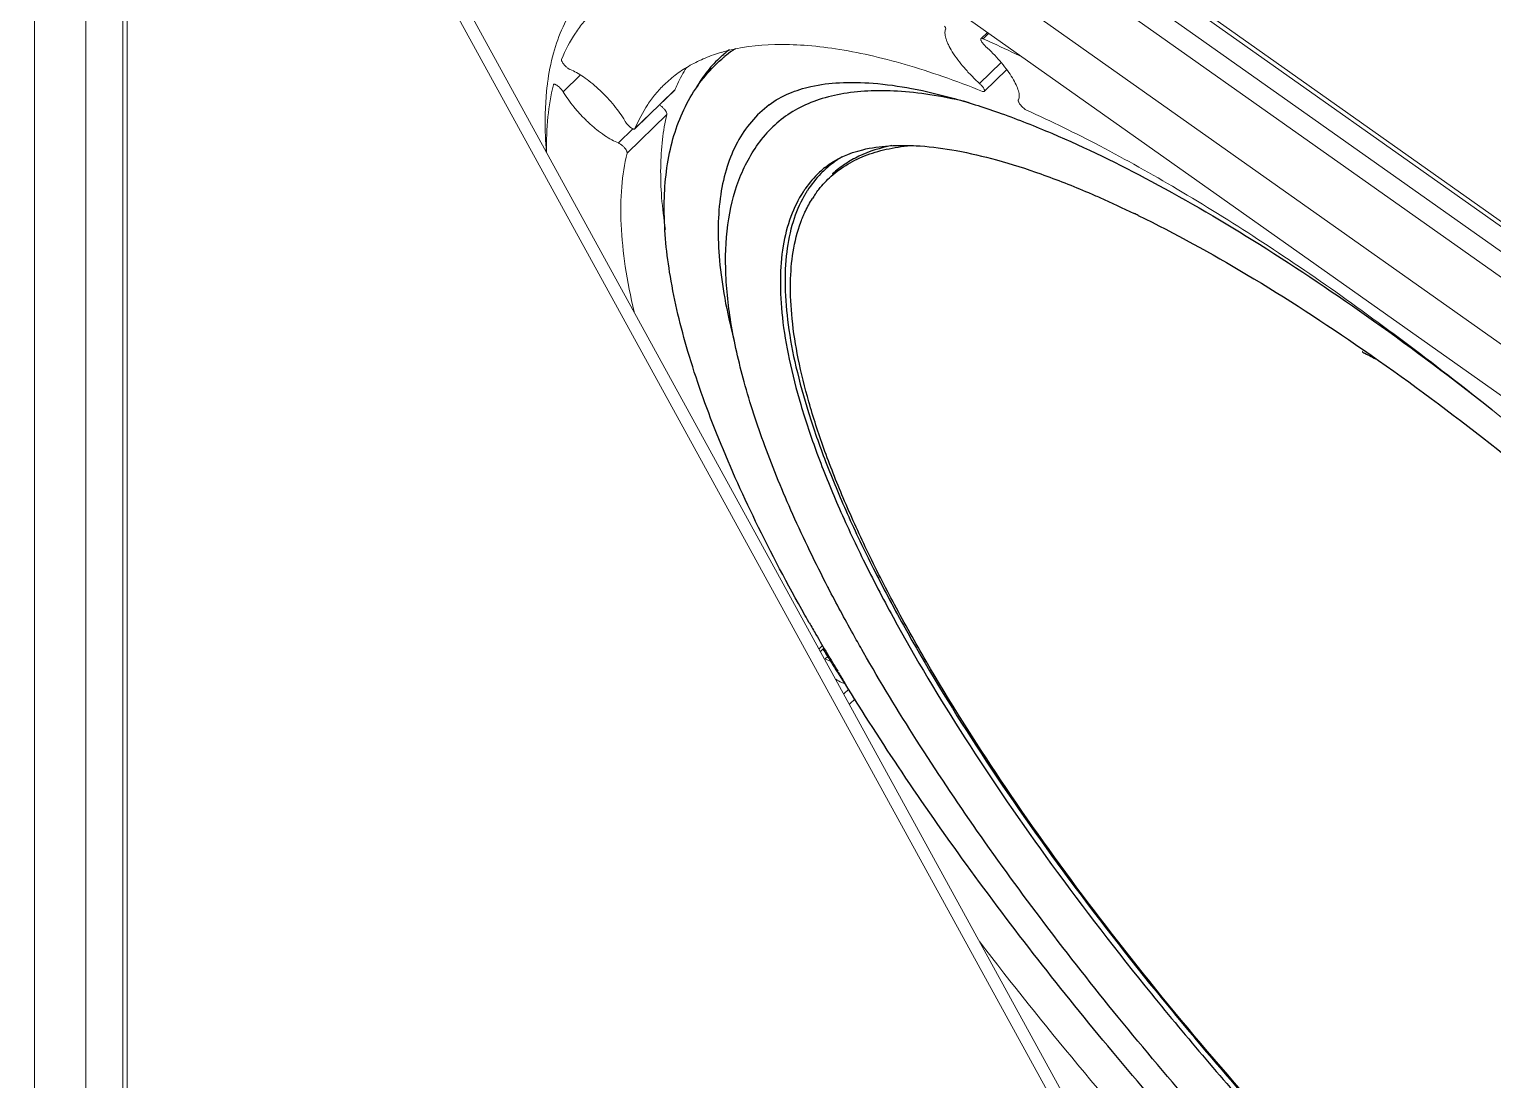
# Model space of a CAD drawing. Header units: millimetres. Extents: x 0 to 9253, y 0 to 2730.
# Drawn here: x 7253.3 to 7454.4, y 1121.5 to 1265.9 of the extents above; entities that cross this region are included whole.
import ezdxf

# ---------------------------------------------------------------- set-up
doc = ezdxf.new("R2010")
doc.units = ezdxf.units.MM
doc.layers.get('0').update_dxf_attribs({"lineweight": 13})
doc.layers.add('INTFCLR_5745', color=7, linetype='Continuous')
doc.layers.add('INTFCLR_5745_1_1', color=7, linetype='Continuous')

msp = doc.modelspace()

# ---------------------------------------------------------------- linework, layer by layer
at = {"color": 7, "linetype": 'Continuous'}
for p, q in [((7576.46, 1146.3), (7253.31, 1374.8)), ((7254.02, 1365.11), (7575.76, 1137.61)), ((7254.02, 1008.72), (7254.02, 1358.04)), ((7254.02, 1358.04), (7575.76, 1130.54)), ((7261.09, 1010.79), (7261.09, 1353.04)), ((7532.98, 1184.71), (7299.63, 1349.71)), ((7266.16, 1349.45), (7266.16, 1014.84)), ((7266.75, 1349.04), (7266.75, 1013.84)), ((7267.99, 1348.16), (7568.68, 800.34)), ((7532.98, 1184), (7299.63, 1349)), ((7568.68, 803.91), (7271.2, 1345.89)), ((7531.56, 1181.59), (7298.22, 1346.59)), ((7384.99, 1265.43), (7384.11, 1264.58)), ((7385.16, 1265.31), (7384.39, 1264.56)), ((7386.88, 1261.28), (7383.91, 1258.41)), ((7329.05, 1259.59), (7326.67, 1257.28)), ((7387.65, 1260.31), (7384.56, 1257.32)), ((7324.52, 1258.4), (7324.53, 1258.46)), ((7324.54, 1258.39), (7324.55, 1258.45)), ((7342, 1257.47), (7336.53, 1252.16)), ((7342.02, 1257.5), (7336.55, 1252.2)), ((7342, 1257.47), (7342.02, 1257.5)), ((7389.23, 1256.12), (7389.24, 1256.14)), ((7340.94, 1254.16), (7335.47, 1248.85)), ((7336.27, 1252.18), (7334.27, 1250.24)), ((7336.55, 1252.2), (7336.53, 1252.16)), ((7362.34, 1181.22), (7361.85, 1180.75)), ((7362.54, 1180.87), (7362.04, 1180.39)), ((7363.05, 1179.68), (7362.71, 1179.35)), ((7362.71, 1179.35), (7363.47, 1179.02)), ((7365.47, 1175.9), (7365.19, 1176.01)), ((7365.94, 1175.2), (7365.26, 1174.54)), ((7366.79, 1173.85), (7366.03, 1173.12))]:
    msp.add_line(p, q, dxfattribs=at)
for centre, radius, start, end in [((7354.94, 1240.25), 23.35, 105.5499, 106.1116), ((7359.06, 1253.88), 34.83, 172.5337, 172.9541), ((7324.75, 1247.2), 12.06, 29.7342, 31.8041), ((7336.73, 1254.05), 1.74, 209.7469, 211.7914), ((7381.51, 1253.61), 57.32, 183.9751, 184.688)]:
    msp.add_arc(centre, radius, start, end, dxfattribs=at)
for points, knots in [([(7324.53, 1258.46), (7324.72, 1259.84), (7325.23, 1262.48), (7326.54, 1266.17), (7328.35, 1269.39), (7329.91, 1271.23), (7330.75, 1272.05)], [0, 0, 0, 0, 0.274357, 0.528525, 0.768106, 1, 1, 1, 1]), ([(7326.47, 1261.72), (7326.98, 1262.97), (7327.92, 1264.77), (7329.5, 1266.91), (7330.39, 1267.87), (7330.85, 1268.32)], [0, 0, 0, 0, 0.509769, 0.756185, 1, 1, 1, 1]), ([(7379.11, 1266.29), (7379.14, 1266.25), (7379.19, 1266.16), (7379.24, 1266.04), (7379.26, 1265.94), (7379.25, 1265.88), (7379.24, 1265.85)], [0, 0, 0, 0, 0.339567, 0.621162, 0.839224, 1, 1, 1, 1]), ([(7379.24, 1265.85), (7379.16, 1265.69), (7379.13, 1265.39), (7379.18, 1264.98), (7379.27, 1264.6), (7379.42, 1264.18), (7379.7, 1263.56), (7379.97, 1263.09), (7380.16, 1262.77)], [0, 0, 0, 0, 0.160693, 0.262044, 0.379064, 0.512019, 0.660524, 1, 1, 1, 1]), ([(7384.32, 1257.32), (7382.52, 1258.04), (7379, 1259.36), (7373.81, 1261.03), (7368.89, 1262.31), (7364.25, 1263.2), (7359.9, 1263.71), (7354.72, 1263.85), (7350.98, 1263.39), (7348.68, 1262.75)], [0, 0, 0, 0, 0.158852, 0.307718, 0.446555, 0.575478, 0.694738, 0.80479, 1, 1, 1, 1]), ([(7384.74, 1263.51), (7384.64, 1263.6), (7384.46, 1263.79), (7384.27, 1264.04), (7384.16, 1264.23), (7384.1, 1264.35), (7384.08, 1264.45), (7384.08, 1264.52), (7384.09, 1264.54)], [0, 0, 0, 0, 0.320867, 0.618842, 0.745909, 0.852673, 0.937048, 1, 1, 1, 1]), ([(7384.09, 1264.54), (7384.09, 1264.55), (7384.09, 1264.56), (7384.1, 1264.58), (7384.11, 1264.58)], [0, 0, 0, 0, 0.263043, 1, 1, 1, 1]), ([(7384.11, 1264.58), (7384.12, 1264.6), (7384.16, 1264.61), (7384.22, 1264.62), (7384.3, 1264.6), (7384.36, 1264.58), (7384.39, 1264.56)], [0, 0, 0, 0, 0.176279, 0.390789, 0.663874, 1, 1, 1, 1]), ([(7384.39, 1264.56), (7384.84, 1264.36), (7386.68, 1263.52), (7388.51, 1262.65), (7389.88, 1261.98)], [0, 0, 0, 0, 0.245634, 1, 1, 1, 1]), ([(7389.31, 1256.3), (7389.37, 1256.47), (7389.37, 1256.79), (7389.3, 1257.21), (7389.14, 1257.75), (7388.81, 1258.5), (7388.26, 1259.45), (7387.55, 1260.47), (7386.7, 1261.52), (7385.76, 1262.54), (7385.09, 1263.2), (7384.74, 1263.51)], [0, 0, 0, 0, 0.062954, 0.102342, 0.147375, 0.254099, 0.381092, 0.524445, 0.679182, 0.839678, 1, 1, 1, 1]), ([(7326.6, 1261.28), (7326.55, 1261.36), (7326.49, 1261.48), (7326.45, 1261.63), (7326.46, 1261.69), (7326.47, 1261.72)], [0, 0, 0, 0, 0.616807, 0.836604, 1, 1, 1, 1]), ([(7327.65, 1260.32), (7327.61, 1260.33), (7327.52, 1260.38), (7327.33, 1260.5), (7327.09, 1260.7), (7326.82, 1260.97), (7326.67, 1261.18), (7326.6, 1261.28)], [0, 0, 0, 0, 0.093807, 0.205196, 0.465145, 0.743616, 1, 1, 1, 1]), ([(7348.46, 1262.69), (7347.7, 1262.47), (7346.22, 1261.96), (7344.14, 1260.95), (7342.25, 1259.74), (7341.13, 1258.78), (7340.6, 1258.27)], [0, 0, 0, 0, 0.262508, 0.514473, 0.759116, 1, 1, 1, 1]), ([(7380.16, 1262.77), (7380.4, 1262.39), (7380.92, 1261.63), (7381.82, 1260.52), (7382.82, 1259.43), (7383.54, 1258.74), (7383.91, 1258.41)], [0, 0, 0, 0, 0.230243, 0.480631, 0.740853, 1, 1, 1, 1]), ([(7335, 1253.56), (7334.78, 1253.91), (7334.29, 1254.62), (7333.46, 1255.67), (7332.53, 1256.7), (7331.53, 1257.67), (7330.52, 1258.55), (7329.51, 1259.31), (7328.57, 1259.9), (7327.95, 1260.2), (7327.65, 1260.32)], [0, 0, 0, 0, 0.122979, 0.256397, 0.39542, 0.534915, 0.669721, 0.79493, 0.906178, 1, 1, 1, 1]), ([(7342.02, 1257.5), (7342.14, 1257.78), (7342.61, 1258.85), (7343.17, 1259.87), (7343.64, 1260.6)], [0, 0, 0, 0, 0.255431, 1, 1, 1, 1]), ([(7324.33, 1249.64), (7324.28, 1250.39), (7324.14, 1253.23), (7324.24, 1256.08), (7324.49, 1258.15)], [0, 0, 0, 0, 0.265123, 1, 1, 1, 1]), ([(7324.4, 1248.94), (7324.38, 1250.57), (7324.48, 1253.7), (7324.99, 1256.78), (7325.34, 1258.23)], [0, 0, 0, 0, 0.522982, 1, 1, 1, 1]), ([(7325.34, 1258.23), (7325.34, 1258.23), (7325.35, 1258.25), (7325.36, 1258.27), (7325.37, 1258.28)], [0, 0, 0, 0, 0.267366, 1, 1, 1, 1]), ([(7325.37, 1258.28), (7325.38, 1258.29), (7325.42, 1258.31), (7325.49, 1258.31), (7325.58, 1258.29), (7325.68, 1258.24), (7325.8, 1258.18), (7325.97, 1258.07), (7326.09, 1257.96), (7326.17, 1257.89)], [0, 0, 0, 0, 0.059225, 0.133026, 0.228376, 0.346658, 0.486381, 0.644673, 1, 1, 1, 1]), ([(7326.17, 1257.89), (7326.27, 1257.79), (7326.45, 1257.6), (7326.61, 1257.39), (7326.67, 1257.28)], [0, 0, 0, 0, 0.524995, 1, 1, 1, 1]), ([(7326.67, 1257.28), (7326.88, 1256.92), (7327.36, 1256.19), (7328.19, 1255.12), (7329.14, 1254.05), (7329.82, 1253.37), (7330.18, 1253.04)], [0, 0, 0, 0, 0.226469, 0.475071, 0.73632, 1, 1, 1, 1]), ([(7340.6, 1258.27), (7340.17, 1257.86), (7339.36, 1256.97), (7337.89, 1255), (7337.03, 1253.35), (7336.55, 1252.2)], [0, 0, 0, 0, 0.243896, 0.490359, 1, 1, 1, 1]), ([(7383.91, 1258.41), (7384.02, 1258.31), (7384.21, 1258.12), (7384.38, 1257.9), (7384.45, 1257.79)], [0, 0, 0, 0, 0.519421, 1, 1, 1, 1]), ([(7384.56, 1257.32), (7384.55, 1257.31), (7384.52, 1257.29), (7384.46, 1257.28), (7384.39, 1257.29), (7384.35, 1257.31), (7384.32, 1257.32)], [0, 0, 0, 0, 0.18259, 0.399426, 0.670136, 1, 1, 1, 1]), ([(7384.45, 1257.79), (7384.48, 1257.73), (7384.52, 1257.66), (7384.57, 1257.56), (7384.6, 1257.46), (7384.6, 1257.36), (7384.56, 1257.32)], [0, 0, 0, 0, 0.359516, 0.513352, 0.647861, 1, 1, 1, 1]), ([(7340.32, 1255.15), (7340.29, 1255.18), (7340.17, 1255.29), (7340.03, 1255.39), (7339.93, 1255.46)], [0, 0, 0, 0, 0.269537, 1, 1, 1, 1]), ([(7340.94, 1254.16), (7340.95, 1254.19), (7340.95, 1254.25), (7340.92, 1254.35), (7340.87, 1254.46), (7340.77, 1254.65), (7340.59, 1254.88), (7340.42, 1255.06), (7340.32, 1255.15)], [0, 0, 0, 0, 0.065121, 0.150938, 0.258001, 0.384371, 0.679714, 1, 1, 1, 1]), ([(7390.37, 1254.74), (7390.3, 1254.77), (7390.17, 1254.85), (7389.89, 1255.07), (7389.63, 1255.33), (7389.41, 1255.62), (7389.29, 1255.81), (7389.23, 1255.97), (7389.22, 1256.08), (7389.23, 1256.12)], [0, 0, 0, 0, 0.117114, 0.257798, 0.567415, 0.713227, 0.838289, 0.934646, 1, 1, 1, 1]), ([(7389.24, 1256.14), (7389.25, 1256.15), (7389.27, 1256.2), (7389.3, 1256.26), (7389.31, 1256.3)], [0, 0, 0, 0, 0.243098, 1, 1, 1, 1]), ([(7330.18, 1253.04), (7330.53, 1252.71), (7331.23, 1252.09), (7332.3, 1251.29), (7333.3, 1250.66), (7333.96, 1250.35), (7334.27, 1250.24)], [0, 0, 0, 0, 0.292313, 0.563166, 0.801845, 1, 1, 1, 1]), ([(7336.53, 1252.16), (7336.52, 1252.15), (7336.49, 1252.14), (7336.44, 1252.13), (7336.38, 1252.14), (7336.28, 1252.17), (7336.13, 1252.24), (7335.95, 1252.37), (7335.75, 1252.53), (7335.56, 1252.72), (7335.39, 1252.92), (7335.29, 1253.06), (7335.25, 1253.13)], [0, 0, 0, 0, 0.025287, 0.054653, 0.090585, 0.134087, 0.243789, 0.379781, 0.533886, 0.695854, 0.85486, 1, 1, 1, 1]), ([(7340.73, 1238.33), (7340.51, 1239.8), (7340.17, 1242.65), (7340.02, 1246.78), (7340.25, 1250.6), (7340.67, 1253.02), (7340.94, 1254.16)], [0, 0, 0, 0, 0.280379, 0.539529, 0.778772, 1, 1, 1, 1]), ([(7480.98, 1190.67), (7477.06, 1194.27), (7469.21, 1201.28), (7457.3, 1211.29), (7445.46, 1220.62), (7433.79, 1229.21), (7422.39, 1236.97), (7411.36, 1243.84), (7400.77, 1249.77), (7393.78, 1253.21), (7390.37, 1254.74)], [0, 0, 0, 0, 0.143339, 0.283342, 0.418983, 0.549281, 0.673321, 0.790264, 0.899365, 1, 1, 1, 1]), ([(7334.27, 1250.24), (7334.31, 1250.23), (7334.41, 1250.18), (7334.61, 1250.05), (7334.76, 1249.93), (7334.85, 1249.84)], [0, 0, 0, 0, 0.19819, 0.436996, 1, 1, 1, 1]), ([(7334.85, 1249.84), (7334.95, 1249.75), (7335.12, 1249.58), (7335.3, 1249.34), (7335.4, 1249.16), (7335.45, 1249.04), (7335.48, 1248.94), (7335.48, 1248.88), (7335.47, 1248.85)], [0, 0, 0, 0, 0.320286, 0.615629, 0.742, 0.849062, 0.934879, 1, 1, 1, 1]), ([(7335.47, 1248.85), (7335.1, 1247.34), (7334.61, 1244.06), (7334.56, 1238.83), (7335.16, 1233.07), (7335.95, 1229.09), (7336.43, 1227.03)], [0, 0, 0, 0, 0.212698, 0.448685, 0.710617, 1, 1, 1, 1]), ([(7365.19, 1176.01), (7365.11, 1176.05), (7364.75, 1176.21), (7364.4, 1176.4), (7364.15, 1176.56)], [0, 0, 0, 0, 0.229827, 1, 1, 1, 1]), ([(7383.94, 1140.48), (7388.32, 1134.76), (7397.45, 1123.34), (7411.96, 1106.61), (7427.31, 1090.24), (7437.99, 1079.67), (7443.44, 1074.49)], [0, 0, 0, 0, 0.243051, 0.493112, 0.746634, 1, 1, 1, 1])]:
    msp.add_open_spline(points, degree=3, knots=knots, dxfattribs=at)
at = {"layer": 'INTFCLR_5745', "color": 7, "linetype": 'Continuous'}
for p, q in [((7348.68, 1262.35), (7348.66, 1262.33)), ((7348.71, 1262.32), (7348.69, 1262.3)), ((7348.82, 1262.05), (7348.85, 1262.08)), ((7348.82, 1262.05), (7348.85, 1262.07)), ((7348.87, 1262.1), (7348.85, 1262.08)), ((7348.88, 1262.09), (7348.85, 1262.08)), ((7355, 1255.47), (7354.99, 1255.47)), ((7354.19, 1251.04), (7354.15, 1250.99)), ((7354.19, 1251.04), (7354.17, 1251.02)), ((7362.68, 1246.87), (7362.67, 1246.87)), ((7436.57, 1221.87), (7436.67, 1221.8)), ((7436.59, 1221.82), (7436.69, 1221.75)), ((7363.12, 1189.11), (7363.07, 1189.22)), ((7363.14, 1189.11), (7363.08, 1189.21)), ((7360.06, 1185.11), (7359.91, 1185.36)), ((7360.06, 1185.11), (7359.91, 1185.36)), ((7360.27, 1184.72), (7360.06, 1185.11)), ((7360.5, 1184.33), (7360.27, 1184.72)), ((7367.95, 1180.26), (7367.72, 1180.66)), ((7365.4, 1175.93), (7365.28, 1176.13)), ((7365.46, 1175.91), (7365.34, 1176.1))]:
    msp.add_line(p, q, dxfattribs=at)
for centre, radius, start, end in [((7359.46, 1249.77), 16.57, 126.807, 130.5904), ((7359.35, 1249.89), 16.41, 130.6838, 132.0396), ((7372.45, 1235.16), 15.27, 144.953, 146.7436), ((7373.62, 1235.09), 15.91, 148.9438, 150.4029), ((7373.36, 1235.25), 15.6, 147.1788, 148.9444), ((7333.88, 1092.93), 163.93, 64.0103, 64.2258), ((7608.37, 1325.29), 285.15, 209.6254, 209.9998), ((7618.08, 1330.91), 296.37, 210.0027, 210.5921), ((7663.77, 1367.57), 354.61, 211.7961, 211.9471), ((7671.2, 1372.21), 363.36, 211.9487, 212.3871), ((7629, 1337.38), 309.06, 210.5936, 211.1195), ((7678.24, 1376.68), 371.71, 212.3869, 212.6518), ((7636.58, 1341.95), 317.92, 211.1193, 211.4398)]:
    msp.add_arc(centre, radius, start, end, dxfattribs=at)
for points, knots in [([(7350.37, 1263.2), (7350.24, 1263.12), (7349.73, 1262.77), (7349.23, 1262.39), (7348.87, 1262.1)], [0, 0, 0, 0, 0.251413, 1, 1, 1, 1]), ([(7359.91, 1185.36), (7357.53, 1189.59), (7353.19, 1197.79), (7347.77, 1209.88), (7343.77, 1221.12), (7341.26, 1231.44), (7340.3, 1240.8), (7340.92, 1247.99), (7342.43, 1253.08), (7344.04, 1256.49), (7346.15, 1259.54), (7347.89, 1261.27), (7348.82, 1262.05)], [0, 0, 0, 0, 0.175829, 0.336043, 0.479917, 0.607485, 0.719878, 0.819751, 0.866394, 0.911618, 0.955933, 1, 1, 1, 1]), ([(7348.37, 1262.08), (7347.7, 1261.47), (7346.44, 1260.14), (7345.43, 1258.62), (7344.98, 1257.82)], [0, 0, 0, 0, 0.495272, 1, 1, 1, 1]), ([(7382.49, 1255.77), (7380.89, 1256.16), (7377.8, 1256.81), (7373.29, 1257.36), (7369.14, 1257.47), (7365.34, 1257.12), (7361.93, 1256.31), (7358.9, 1255.03), (7356.28, 1253.29), (7354.83, 1251.83), (7354.19, 1251.04)], [0, 0, 0, 0, 0.163292, 0.313026, 0.449893, 0.574997, 0.689966, 0.797088, 0.899287, 1, 1, 1, 1]), ([(7354.99, 1255.48), (7356.66, 1256.74), (7359.95, 1258.04), (7364.87, 1258.63), (7369.52, 1258.52), (7374.82, 1257.77), (7380.71, 1256.35), (7387.14, 1254.28), (7391.55, 1252.54), (7393.83, 1251.56)], [0, 0, 0, 0, 0.155132, 0.252674, 0.367152, 0.499173, 0.648835, 0.815893, 1, 1, 1, 1]), ([(7354.99, 1255.47), (7354.1, 1254.79), (7352.44, 1253.22), (7350.49, 1250.32), (7349.08, 1246.92), (7348.22, 1243.04), (7347.9, 1238.71), (7348.1, 1233.93), (7348.84, 1228.72), (7349.65, 1225.14), (7350.13, 1223.29)], [0, 0, 0, 0, 0.097687, 0.197211, 0.302454, 0.416626, 0.542121, 0.680574, 0.833016, 1, 1, 1, 1]), ([(7363.07, 1189.22), (7361.37, 1192.5), (7358.27, 1198.88), (7354.39, 1208.29), (7351.5, 1217.11), (7349.64, 1225.28), (7348.84, 1232.8), (7349.19, 1239.68), (7350.83, 1245.86), (7352.9, 1249.45), (7354.15, 1251)], [0, 0, 0, 0, 0.169541, 0.325257, 0.466822, 0.594472, 0.709173, 0.812924, 0.908685, 1, 1, 1, 1]), ([(7393.83, 1251.56), (7398.49, 1249.58), (7408.2, 1244.83), (7422.95, 1236.17), (7438.55, 1225.67), (7449, 1217.8), (7454.32, 1213.6)], [0, 0, 0, 0, 0.212329, 0.452211, 0.716119, 1, 1, 1, 1]), ([(7362.67, 1246.88), (7364.15, 1248.08), (7367.15, 1249.34), (7371.66, 1249.96), (7375.99, 1249.9), (7380.95, 1249.22), (7386.49, 1247.92), (7392.56, 1245.97), (7396.72, 1244.33), (7398.88, 1243.41)], [0, 0, 0, 0, 0.15178, 0.248015, 0.361923, 0.494161, 0.644797, 0.813537, 1, 1, 1, 1]), ([(7365.03, 1248.34), (7364.83, 1248.22), (7364.06, 1247.73), (7363.33, 1247.17), (7362.82, 1246.72)], [0, 0, 0, 0, 0.252541, 1, 1, 1, 1]), ([(7362.67, 1246.87), (7362.41, 1246.66), (7361.41, 1245.77), (7360.52, 1244.75), (7359.95, 1243.93)], [0, 0, 0, 0, 0.249617, 1, 1, 1, 1]), ([(7362.82, 1246.72), (7362.57, 1246.5), (7361.62, 1245.58), (7360.79, 1244.54), (7360.25, 1243.71)], [0, 0, 0, 0, 0.248638, 1, 1, 1, 1]), ([(7359.68, 1243.54), (7358.98, 1242.47), (7357.8, 1240.06), (7356.77, 1235.95), (7356.42, 1231.28), (7356.73, 1226.06), (7357.7, 1220.32), (7359.31, 1214.08), (7361.57, 1207.38), (7364.46, 1200.26), (7367.96, 1192.75), (7373.58, 1181.98), (7382.03, 1167.89), (7393.92, 1150.64), (7407.57, 1132.98), (7422.66, 1115.33), (7438.85, 1098.09), (7455.76, 1081.66), (7473, 1066.42), (7490.18, 1052.72), (7506.9, 1040.87), (7520.51, 1032.51), (7530.89, 1027.03), (7535.87, 1024.69), (7538.3, 1023.64)], [0, 0, 0, 0, 0.012854, 0.026887, 0.042525, 0.060045, 0.079608, 0.101287, 0.125097, 0.151002, 0.178934, 0.208794, 0.273786, 0.344814, 0.420482, 0.49924, 0.579445, 0.659409, 0.737451, 0.811949, 0.881392, 0.944435, 0.973216, 1, 1, 1, 1]), ([(7359.79, 1242.95), (7359.16, 1241.83), (7358.11, 1239.32), (7357.26, 1235.11), (7357.08, 1230.35), (7357.54, 1225.06), (7358.64, 1219.26), (7360.39, 1212.99), (7362.75, 1206.26), (7365.74, 1199.13), (7369.32, 1191.63), (7375.02, 1180.9), (7383.54, 1166.89), (7395.46, 1149.77), (7409.08, 1132.28), (7424.09, 1114.82), (7440.16, 1097.78), (7456.92, 1081.56), (7474, 1066.53), (7490.99, 1053.01), (7507.53, 1041.31), (7520.99, 1033.06), (7531.26, 1027.64), (7536.19, 1025.32), (7538.6, 1024.28)], [0, 0, 0, 0, 0.013049, 0.027386, 0.043388, 0.061293, 0.081237, 0.103277, 0.127414, 0.153606, 0.181779, 0.211832, 0.277067, 0.348148, 0.423697, 0.50219, 0.582016, 0.661523, 0.739071, 0.813076, 0.882063, 0.944722, 0.973346, 1, 1, 1, 1]), ([(7398.88, 1243.41), (7399.4, 1243.19), (7401.5, 1242.27), (7403.59, 1241.31), (7405.16, 1240.55)], [0, 0, 0, 0, 0.243081, 1, 1, 1, 1]), ([(7405.71, 1240.28), (7410.79, 1237.81), (7421.3, 1232.01), (7431.36, 1225.48), (7436.57, 1221.87)], [0, 0, 0, 0, 0.471106, 1, 1, 1, 1]), ([(7436.67, 1221.8), (7442.24, 1217.95), (7453.47, 1209.65), (7470.04, 1196.04), (7486.6, 1181.1), (7502.79, 1165.13), (7518.27, 1148.48), (7532.73, 1131.48), (7545.86, 1114.5), (7553.84, 1103.02), (7557.53, 1097.34)], [0, 0, 0, 0, 0.116374, 0.240038, 0.368666, 0.499816, 0.630989, 0.759687, 0.883467, 1, 1, 1, 1]), ([(7367.72, 1180.66), (7367.32, 1181.37), (7365.74, 1184.16), (7364.22, 1186.99), (7363.12, 1189.11)], [0, 0, 0, 0, 0.255304, 1, 1, 1, 1]), ([(7449.4, 1080.3), (7441.08, 1088.14), (7425.07, 1104.27), (7406.51, 1125.49), (7392.91, 1142.76), (7383.65, 1155.45), (7375.33, 1167.88), (7370.28, 1176.18), (7367.95, 1180.26)], [0, 0, 0, 0, 0.265039, 0.526757, 0.653137, 0.774876, 0.890838, 1, 1, 1, 1]), ([(7544.59, 1008.08), (7541.01, 1009.61), (7533.65, 1013.08), (7522.51, 1019.19), (7510.87, 1026.37), (7498.84, 1034.55), (7486.53, 1043.66), (7469.64, 1057.12), (7452.99, 1071.83), (7436.75, 1087.54), (7420.83, 1103.89), (7402.22, 1124.81), (7385.31, 1146.38), (7373.32, 1163.51), (7367.89, 1171.96), (7365.34, 1176.13)], [0, 0, 0, 0, 0.046955, 0.098127, 0.1532, 0.211833, 0.273585, 0.337961, 0.472409, 0.541341, 0.610609, 0.74771, 0.87897, 0.941019, 1, 1, 1, 1])]:
    msp.add_open_spline(points, degree=3, knots=knots, dxfattribs=at)
at = {"layer": 'INTFCLR_5745_1_1', "color": 7, "linetype": 'Continuous'}
for q in [(7363.68, 1245.97), (7363.69, 1245.97)]:
    msp.add_line((7363.72, 1246), q, dxfattribs=at)
for centre, radius, start, end in [((7373.72, 1234.46), 15.16, 144.8415, 147.4807), ((7429.59, 1207.18), 15.93, 64.036, 64.3375)]:
    msp.add_arc(centre, radius, start, end, dxfattribs=at)
for points, knots in [([(7363.53, 1245.67), (7364.23, 1246.29), (7365.8, 1247.43), (7368.49, 1248.69), (7371.54, 1249.54), (7373.7, 1249.82), (7374.83, 1249.9)], [0, 0, 0, 0, 0.229682, 0.468704, 0.723706, 1, 1, 1, 1]), ([(7371.83, 1249.87), (7370.28, 1249.56), (7368.05, 1248.87), (7365.4, 1247.38), (7364.25, 1246.48), (7363.72, 1246)], [0, 0, 0, 0, 0.519588, 0.762723, 1, 1, 1, 1]), ([(7361.32, 1243.19), (7361.48, 1243.42), (7362.15, 1244.3), (7362.91, 1245.12), (7363.53, 1245.67)], [0, 0, 0, 0, 0.252006, 1, 1, 1, 1]), ([(7359.7, 1240.27), (7359.79, 1240.47), (7360.15, 1241.28), (7360.58, 1242.05), (7360.93, 1242.61)], [0, 0, 0, 0, 0.254716, 1, 1, 1, 1]), ([(7538.73, 1024.65), (7536.4, 1025.64), (7531.64, 1027.83), (7521.72, 1032.98), (7508.7, 1040.84), (7492.68, 1052.01), (7476.18, 1064.95), (7459.55, 1079.38), (7443.17, 1095), (7427.38, 1111.45), (7412.53, 1128.38), (7398.94, 1145.43), (7386.92, 1162.21), (7378.2, 1176.01), (7372.25, 1186.64), (7368.44, 1194.13), (7365.19, 1201.28), (7362.51, 1208.07), (7360.43, 1214.46), (7358.95, 1220.41), (7358.08, 1225.89), (7357.75, 1232.2), (7358.37, 1236.73), (7359.34, 1239.37)], [0, 0, 0, 0, 0.026047, 0.054015, 0.115248, 0.182721, 0.255211, 0.331336, 0.409605, 0.488466, 0.56635, 0.641716, 0.713096, 0.77914, 0.809792, 0.838688, 0.865722, 0.890806, 0.913882, 0.934924, 0.953949, 0.971033, 1, 1, 1, 1]), ([(7359.34, 1239.37), (7359.37, 1239.44), (7359.48, 1239.74), (7359.6, 1240.04), (7359.7, 1240.27)], [0, 0, 0, 0, 0.252014, 1, 1, 1, 1]), ([(7436.56, 1221.5), (7436.66, 1221.45), (7437.33, 1221.12), (7437.98, 1220.77), (7438.53, 1220.47)], [0, 0, 0, 0, 0.150744, 1, 1, 1, 1])]:
    msp.add_open_spline(points, degree=3, knots=knots, dxfattribs=at)

doc.saveas('drawing.dxf')
